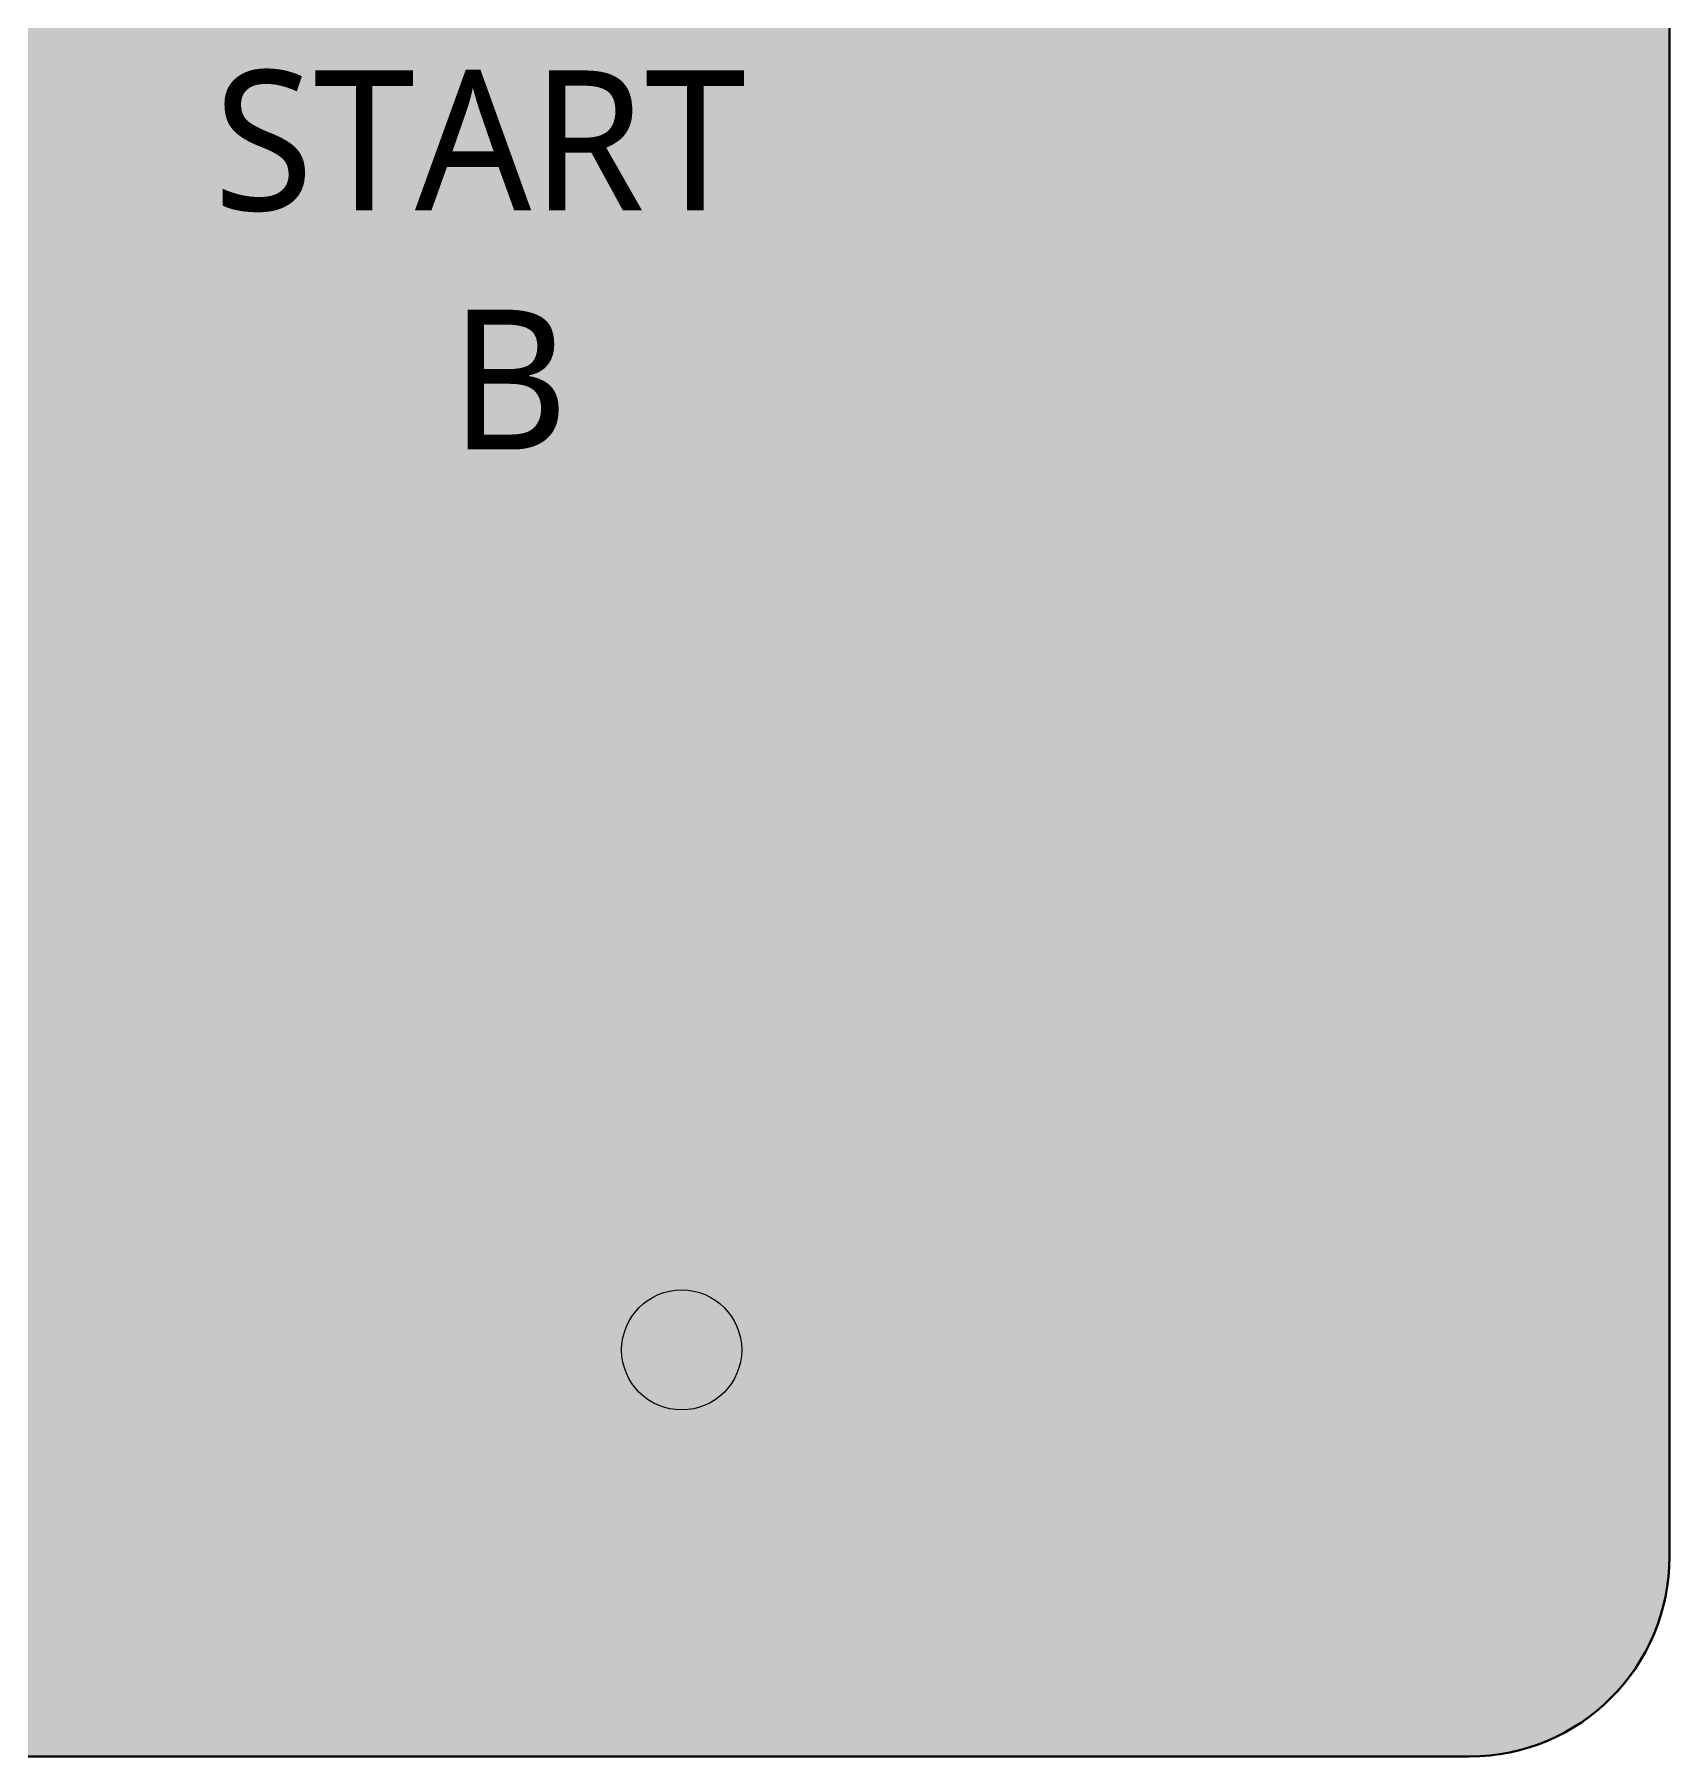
# Model space of a CAD drawing. Header units: millimetres. Extents: x -47 to 179, y -105 to -20.
# Drawn here: x 138.52 to 179.39, y -105.47 to -62.43 of the extents above; entities that cross this region are included whole.
import ezdxf

# ---------------------------------------------------------------- set-up
doc = ezdxf.new("R2010")
doc.units = ezdxf.units.MM
doc.header["$MEASUREMENT"] = 0
for name, color, linetype, lineweight in [('FUSTELLA', 7, 'Continuous', 0), ('Sfondo', 7, 'Continuous', 0), ('Testi', 7, 'Continuous', 0)]:
    doc.layers.add(name, color=color, linetype=linetype, lineweight=lineweight)

msp = doc.modelspace()

# ---------------------------------------------------------------- hatches: boundary and pattern name
at = {"layer": 'Sfondo', "true_color": 0x1d252c, "transparency": 33554687}
h = msp.add_hatch(color=250, dxfattribs=at)
h.dxf.hatch_style = 2
edge = h.paths.add_edge_path()
edge.add_spline(control_points=[(174.39, -105.471), (174.39, -105.471), (-41.61, -105.471), (-41.61, -105.471), (-44.372, -105.471), (-46.61, -103.232), (-46.61, -100.471), (-46.61, -100.471), (-46.61, -25.471), (-46.61, -25.471), (-46.61, -22.709), (-44.372, -20.471), (-41.61, -20.471), (-41.61, -20.471), (174.39, -20.471), (174.39, -20.471), (177.151, -20.471), (179.39, -22.709), (179.39, -25.471), (179.39, -25.471), (179.39, -100.471), (179.39, -100.471), (179.39, -103.232), (177.151, -105.471), (174.39, -105.471)], knot_values=[0, 0, 0, 0, 1, 1, 1, 2, 2, 2, 3, 3, 3, 4, 4, 4, 5, 5, 5, 6, 6, 6, 7, 7, 7, 8, 8, 8, 8], degree=3, periodic=0)

# ---------------------------------------------------------------- linework, layer by layer
at = {"layer": 'FUSTELLA', "color": 30, "lineweight": 30, "true_color": 0xec672d}
msp.add_circle((154.7, -95.309), 1.5, dxfattribs=at)
at = {"layer": 'FUSTELLA', "color": 30, "lineweight": 70, "true_color": 0xec672d}
msp.add_open_spline([(174.39, -105.471), (174.39, -105.471), (-41.61, -105.471), (-41.61, -105.471), (-44.372, -105.471), (-46.61, -103.232), (-46.61, -100.471), (-46.61, -100.471), (-46.61, -25.471), (-46.61, -25.471), (-46.61, -22.709), (-44.372, -20.471), (-41.61, -20.471), (-41.61, -20.471), (174.39, -20.471), (174.39, -20.471), (177.151, -20.471), (179.39, -22.709), (179.39, -25.471), (179.39, -25.471), (179.39, -100.471), (179.39, -100.471), (179.39, -103.232), (177.151, -105.471), (174.39, -105.471)], degree=3, knots=[0, 0, 0, 0, 1, 1, 1, 2, 2, 2, 3, 3, 3, 4, 4, 4, 5, 5, 5, 6, 6, 6, 7, 7, 7, 8, 8, 8, 8], dxfattribs=at)
at = {"layer": 'Sfondo', "color": 30, "lineweight": 35, "true_color": 0xec672d}
msp.add_open_spline([(174.39, -105.471), (174.39, -105.471), (-41.61, -105.471), (-41.61, -105.471), (-44.372, -105.471), (-46.61, -103.232), (-46.61, -100.471), (-46.61, -100.471), (-46.61, -25.471), (-46.61, -25.471), (-46.61, -22.709), (-44.372, -20.471), (-41.61, -20.471), (-41.61, -20.471), (174.39, -20.471), (174.39, -20.471), (177.151, -20.471), (179.39, -22.709), (179.39, -25.471), (179.39, -25.471), (179.39, -100.471), (179.39, -100.471), (179.39, -103.232), (177.151, -105.471), (174.39, -105.471)], degree=3, knots=[0, 0, 0, 0, 1, 1, 1, 2, 2, 2, 3, 3, 3, 4, 4, 4, 5, 5, 5, 6, 6, 6, 7, 7, 7, 8, 8, 8, 8], dxfattribs=at)

# ---------------------------------------------------------------- texts
at = {"layer": 'Testi', "char_height": 0.2, "attachment_point": 7}
for s, insert in [('\\C9;\\c13158600;\\FRoboto Medium|b0|i0|c1;\\H3.496733;\\W1.000000;START', (143, -66.877)), ('\\C9;\\c13158600;\\FRoboto Medium|b0|i0|c1;\\H3.496733;\\W1.000000;B', (148.91, -72.804))]:
    msp.add_mtext(s, dxfattribs=dict(at, insert=insert))

doc.saveas('drawing.dxf')
